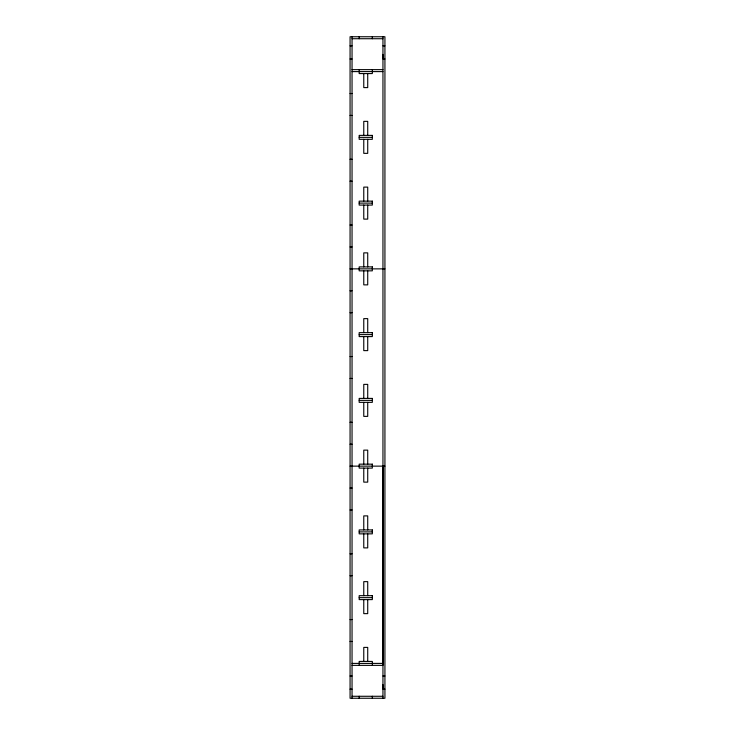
<?xml version="1.0" encoding="UTF-8"?>
<svg xmlns="http://www.w3.org/2000/svg" width="735" height="735" viewBox="0 0 735 735"><rect width="100%" height="100%" fill="white"/><g stroke="black" fill="none" stroke-linecap="round" stroke-linejoin="round"><path stroke-width="1.1" d="M382.953 684.551L382.953 689.154L384.929 689.154M382.953 698.25L382.953 466.137M382.953 54.399L382.953 58.993L384.929 58.993M384.929 676.007L384.929 36.75L350.071 36.75L350.071 698.25L384.929 698.25L384.929 676.007L382.953 676.007M352.047 38.725L382.953 38.725M350.071 45.846L352.047 45.846M382.953 45.846L384.929 45.846M350.071 58.993L352.047 58.993M352.047 69.632L382.953 69.632M352.047 71.598L382.953 71.598M350.071 93.52L352.047 93.52M350.071 115.441L352.047 115.441M359.176 137.353L372.323 137.353M350.071 159.275L352.047 159.275M350.071 181.196L352.047 181.196M359.176 203.108L372.323 203.108M350.071 225.029L352.047 225.029M350.071 246.951L352.047 246.951M350.071 268.863L384.929 268.863M350.071 290.784L352.047 290.784M350.071 312.706L352.047 312.706M359.176 334.618L372.323 334.618M350.071 356.539L352.047 356.539M350.071 378.461L352.047 378.461M359.176 400.373L372.323 400.373M350.071 422.294L352.047 422.294M350.071 444.216L352.047 444.216M350.071 466.137L384.929 466.137M350.071 488.049L352.047 488.049M350.071 509.971L352.047 509.971M359.176 531.892L372.323 531.892M350.071 553.804L352.047 553.804M350.071 575.726L352.047 575.726M359.176 597.647L372.323 597.647M350.071 619.559L352.047 619.559M350.071 641.48L352.047 641.48M352.047 663.402L382.953 663.402M352.047 665.368L382.953 665.368L382.953 36.75M350.071 676.007L352.047 676.007M350.071 689.154L352.047 689.154M352.047 696.275L382.953 696.275M372.323 36.75L372.323 38.725M372.323 69.632L372.323 73.573L359.167 73.573L359.176 69.632M372.323 665.368L372.323 661.426L359.167 661.426L359.176 665.368M372.323 696.275L372.323 698.25M367.721 73.573L367.721 87.603L363.77 87.603L363.77 73.573M367.721 135.387L367.721 121.358L363.77 121.358L363.77 135.387M367.721 139.328L367.721 153.358L363.77 153.358L363.77 139.328M367.721 201.142L367.721 187.113L363.77 187.113L363.77 201.142M367.721 205.083L367.721 219.113L363.77 219.113L363.77 205.083M367.721 266.897L367.721 252.868L363.77 252.868L363.77 266.897M367.721 270.838L367.721 284.868L363.77 284.868L363.77 270.838M367.721 332.652L367.721 318.623L363.77 318.623L363.77 332.652M367.721 336.593L367.721 350.623L363.77 350.623L363.77 336.593M367.721 398.407L367.721 384.377L363.77 384.377L363.77 398.407M367.721 402.348L367.721 416.377L363.77 416.377L363.77 402.348M367.721 464.162L367.721 450.132L363.77 450.132L363.77 464.162M367.721 468.103L367.721 482.132L363.77 482.132L363.77 468.103M367.721 529.917L367.721 515.887L363.77 515.887L363.77 529.917M367.721 533.858L367.721 547.887L363.77 547.887L363.77 533.858M367.721 595.672L367.721 581.642L363.77 581.642L363.77 595.672M367.721 599.613L367.721 613.642L363.77 613.642L363.77 599.613M367.721 661.426L367.721 647.397L363.77 647.397L363.77 661.426M359.176 36.75L359.176 38.725M359.176 696.275L359.176 698.25M352.047 36.75L352.047 698.25M372.323 135.387L359.167 135.387L359.167 139.328L372.323 139.328L372.323 135.387M372.323 201.142L359.167 201.142L359.167 205.083L372.323 205.083L372.323 201.142M372.323 266.897L359.167 266.897L359.167 270.838L372.323 270.838L372.323 266.897M372.323 332.652L359.167 332.652L359.167 336.593L372.323 336.593L372.323 332.652M372.323 398.407L359.167 398.407L359.167 402.348L372.323 402.348L372.323 398.407M372.323 464.162L359.167 464.162L359.176 468.103L372.323 468.103L372.323 464.162M372.323 529.917L359.167 529.917L359.176 533.858L372.323 533.858L372.323 529.917M372.323 595.672L359.167 595.672L359.176 599.613L372.323 599.613L372.323 595.672"/></g></svg>
